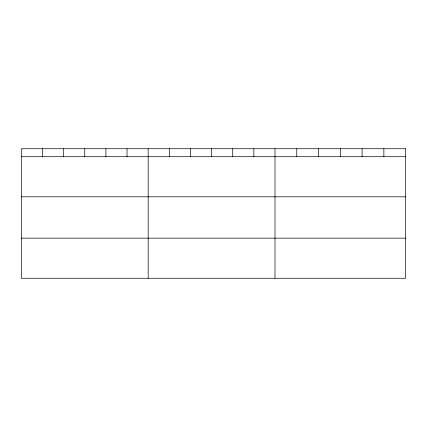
<?xml version="1.0" encoding="UTF-8"?>
<svg xmlns="http://www.w3.org/2000/svg" width="427" height="427" viewBox="0 0 427 427"><rect width="100%" height="100%" fill="white"/><g stroke="black" fill="none" stroke-linecap="round" stroke-linejoin="round"><path stroke-width="0.64" d="M21.35 156.714L405.65 156.714M21.35 196.826L405.65 196.826M21.35 238.154L405.65 238.154M383.873 148.729L383.873 156.714M362.096 148.729L362.096 156.714M340.319 148.729L340.319 156.714M318.542 148.729L318.542 156.714M296.765 148.729L296.765 156.714M274.988 148.729L274.988 278.271M253.851 148.729L253.851 156.714M232.715 148.729L232.715 156.714M211.578 148.729L211.578 156.714M190.442 148.729L190.442 156.714M169.305 148.729L169.305 156.714M148.169 148.729L148.169 278.271M127.032 148.729L127.032 156.714M105.896 148.729L105.896 156.714M84.76 148.729L84.76 156.714M63.623 148.729L63.623 156.714M42.486 148.729L42.486 156.714M405.65 148.729L21.35 148.729L21.35 278.271L405.65 278.271L405.65 148.729"/></g></svg>
